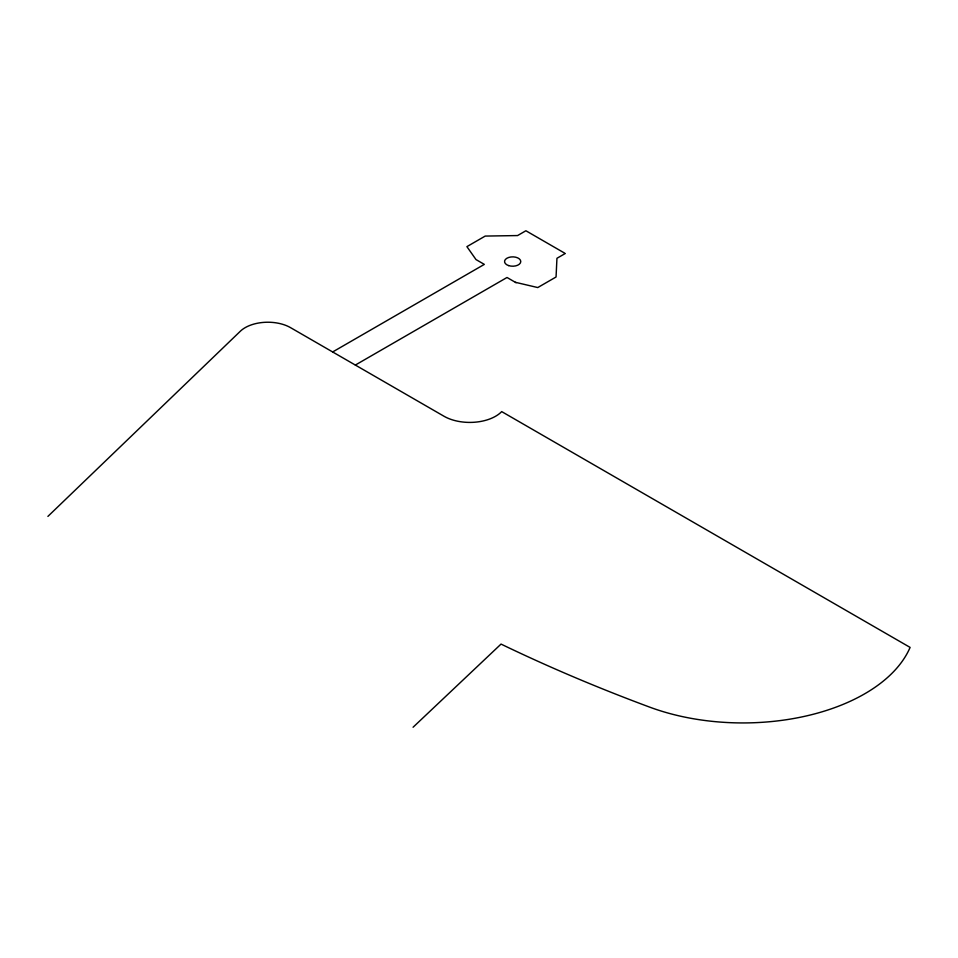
<?xml version="1.0" encoding="UTF-8"?>
<svg xmlns="http://www.w3.org/2000/svg" width="958" height="958" viewBox="0 0 958 958"><rect width="100%" height="100%" fill="white"/><g stroke="black" fill="none" stroke-linecap="round" stroke-linejoin="round"><path stroke-width="1.44" d="M47.9 516.398L240.35 331.217A32.093 18.525 0 0 1 290.549 327.648L443.985 416.239A36.512 21.076 0 0 0 501.693 411.605L910.1 647.404A172.284 99.464 0 0 1 649.704 707.136A1485.618 857.709 0 0 1 501.034 644.087L413.078 727.242M332.654 351.957L484.329 264.384L475.994 259.57L466.905 246.637L485.203 236.075L517.583 235.56L525.894 230.758L564.549 253.08M355.346 365.058L507.022 277.485L516.075 282.718M565.268 253.487L556.945 258.289L556.059 276.994L537.761 287.556L515.368 282.299M508.626 265.594A8.095 4.67 0 0 0 520.769 261.546A8.095 4.67 0 0 0 508.626 257.486A8.095 4.67 0 0 0 508.626 265.594"/></g></svg>
